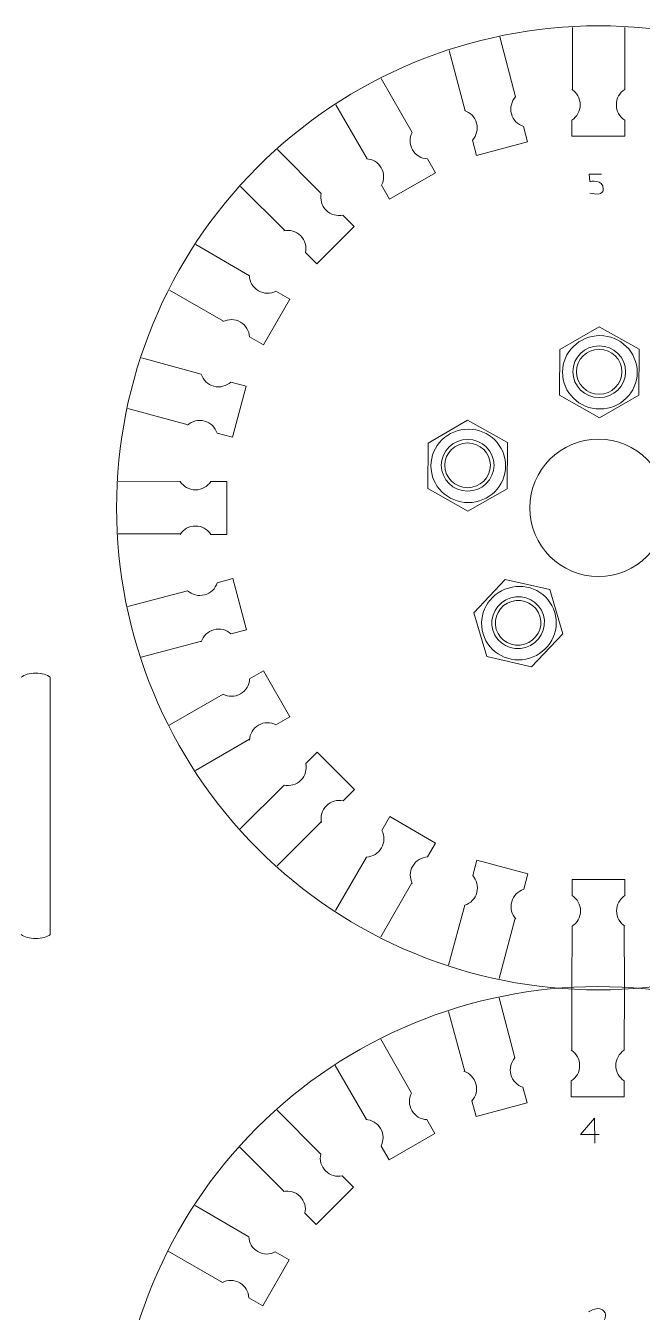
# Model space of a CAD drawing. Header units: centimetres. Extents: x -25 to 25, y -32.5 to 32.5.
# Drawn here: x -2.71 to 0.95, y 3.25 to 10.88 of the extents above; entities that cross this region are included whole.
import ezdxf

# ---------------------------------------------------------------- set-up
doc = ezdxf.new("R2010")
doc.units = ezdxf.units.CM
doc.header["$MEASUREMENT"] = 0
doc.layers.add('Capa 1', color=7, linetype='Continuous')

msp = doc.modelspace()

# ---------------------------------------------------------------- linework, layer by layer
at = {"layer": 'Capa 1', "color": 240, "lineweight": 9}
for centre, major_axis, ratio in [((0.70072, 8.82373), (0.22192, 0), 0.9808039), ((0.69703, 8.82734), (0.15651, 0), 0.9808319), ((0.69651, 8.82683), (0.13526, 0), 0.9808517), ((-0.08047, 8.26866), (0.22192, 0), 0.9808039), ((-0.08416, 8.27227), (0.15651, 0), 0.9808319), ((-0.08468, 8.27176), (0.13526, 0), 0.9808517)]:
    msp.add_ellipse(centre, major_axis=major_axis, ratio=ratio, dxfattribs=at)
at = {"layer": 'Capa 1', "color": 250, "lineweight": 9}
for points, knots in [([(0.69218, 10.88024), (1.45044, 10.88072), (2.17782, 10.57997), (2.71433, 10.04413), (2.71433, 10.04413), (3.25084, 9.50831), (3.55251, 8.77767), (3.55299, 8.01943), (3.55299, 8.01943), (3.55348, 7.26117), (3.25272, 6.53379), (2.7169, 5.99728), (2.7169, 5.99728), (2.18106, 5.46077), (1.45044, 5.1591), (0.69218, 5.1586), (0.69218, 5.1586), (-0.06608, 5.15812), (-0.79346, 5.45889), (-1.32997, 5.99471), (-1.32997, 5.99471), (-1.86648, 6.53053), (-2.16815, 7.26117), (-2.16863, 8.01943), (-2.16863, 8.01943), (-2.16911, 8.77767), (-1.86836, 9.50507), (-1.33252, 10.04158), (-1.33252, 10.04158), (-0.7967, 10.57809), (-0.06608, 10.87976), (0.69218, 10.88024)], [0, 0, 0, 0, 0.1111111, 0.1111111, 0.1111111, 0.1111111, 0.2222222, 0.2222222, 0.2222222, 0.2222222, 0.3333333, 0.3333333, 0.3333333, 0.3333333, 0.4444444, 0.4444444, 0.4444444, 0.4444444, 0.5555556, 0.5555556, 0.5555556, 0.5555556, 0.6666667, 0.6666667, 0.6666667, 0.6666667, 0.7777778, 0.7777778, 0.7777778, 0.7777778, 1, 1, 1, 1]), ([(0.5347, 10.50249), (0.56456, 10.48332), (0.58434, 10.44983), (0.58434, 10.41172), (0.58434, 10.41172), (0.58434, 10.37361), (0.56456, 10.34011), (0.5347, 10.32095)], [0, 0, 0, 0, 0.3333333, 0.3333333, 0.3333333, 0.3333333, 1, 1, 1, 1]), ([(0.84818, 10.50249), (0.81833, 10.48332), (0.79854, 10.44983), (0.79854, 10.41172), (0.79854, 10.41172), (0.79854, 10.37361), (0.81833, 10.34011), (0.84818, 10.32095)], [0, 0, 0, 0, 0.3333333, 0.3333333, 0.3333333, 0.3333333, 1, 1, 1, 1]), ([(0.2002, 10.45826), (0.17632, 10.43201), (0.16588, 10.39455), (0.17574, 10.35773), (0.17574, 10.35773), (0.18561, 10.32092), (0.21339, 10.29369), (0.24719, 10.2829)], [0, 0, 0, 0, 0.3333333, 0.3333333, 0.3333333, 0.3333333, 1, 1, 1, 1]), ([(-0.1026, 10.37713), (-0.0688, 10.36633), (-0.04102, 10.33911), (-0.03116, 10.30229), (-0.03116, 10.30229), (-0.02129, 10.26548), (-0.03174, 10.22801), (-0.05561, 10.20177)], [0, 0, 0, 0, 0.3333333, 0.3333333, 0.3333333, 0.3333333, 1, 1, 1, 1]), ([(0.84818, 10.32093), (0.84818, 10.32093), (0.8483, 10.22564), (0.8483, 10.22564), (0.8483, 10.22564), (0.8483, 10.22564), (0.5347, 10.22564), (0.5347, 10.22564), (0.5347, 10.22564), (0.5347, 10.22564), (0.5347, 10.32095), (0.5347, 10.32095)], [0, 0, 0, 0, 0.25, 0.25, 0.25, 0.25, 0.5, 0.5, 0.5, 0.5, 1, 1, 1, 1]), ([(-0.41425, 10.24783), (-0.43052, 10.21629), (-0.43092, 10.1774), (-0.41186, 10.14439), (-0.41186, 10.14439), (-0.3928, 10.11139), (-0.35892, 10.09227), (-0.32348, 10.09061)], [0, 0, 0, 0, 0.3333333, 0.3333333, 0.3333333, 0.3333333, 1, 1, 1, 1]), ([(0.24719, 10.28288), (0.24719, 10.28288), (0.27197, 10.19087), (0.27197, 10.19087), (0.27197, 10.19087), (0.27197, 10.19087), (-0.03095, 10.1097), (-0.03095, 10.1097), (-0.03095, 10.1097), (-0.03095, 10.1097), (-0.05561, 10.20177), (-0.05561, 10.20177)], [0, 0, 0, 0, 0.25, 0.25, 0.25, 0.25, 0.5, 0.5, 0.5, 0.5, 1, 1, 1, 1]), ([(-0.68574, 10.09108), (-0.6503, 10.08941), (-0.61642, 10.0703), (-0.59736, 10.03729), (-0.59736, 10.03729), (-0.5783, 10.00429), (-0.57869, 9.96539), (-0.59497, 9.93386)], [0, 0, 0, 0, 0.3333333, 0.3333333, 0.3333333, 0.3333333, 1, 1, 1, 1]), ([(-0.32347, 10.09059), (-0.32347, 10.09059), (-0.27573, 10.00812), (-0.27573, 10.00812), (-0.27573, 10.00812), (-0.27573, 10.00812), (-0.54731, 9.85132), (-0.54731, 9.85132), (-0.54731, 9.85132), (-0.54731, 9.85132), (-0.59497, 9.93386), (-0.59497, 9.93386)], [0, 0, 0, 0, 0.25, 0.25, 0.25, 0.25, 0.5, 0.5, 0.5, 0.5, 1, 1, 1, 1]), ([(-0.95331, 9.88553), (-0.96086, 9.85086), (-0.95117, 9.81319), (-0.92422, 9.78624), (-0.92422, 9.78624), (-0.89728, 9.75929), (-0.8596, 9.7496), (-0.82494, 9.75716)], [0, 0, 0, 0, 0.3333333, 0.3333333, 0.3333333, 0.3333333, 1, 1, 1, 1]), ([(-0.82492, 9.75715), (-0.82492, 9.75715), (-0.75746, 9.68985), (-0.75746, 9.68985), (-0.75746, 9.68985), (-0.75746, 9.68985), (-0.97921, 9.4681), (-0.97921, 9.4681), (-0.97921, 9.4681), (-0.97921, 9.4681), (-1.0466, 9.53549), (-1.0466, 9.53549)], [0, 0, 0, 0, 0.25, 0.25, 0.25, 0.25, 0.5, 0.5, 0.5, 0.5, 1, 1, 1, 1]), ([(-1.17497, 9.66386), (-1.1403, 9.67142), (-1.10263, 9.66173), (-1.07568, 9.63478), (-1.07568, 9.63478), (-1.04874, 9.60783), (-1.03904, 9.57016), (-1.0466, 9.53549)], [0, 0, 0, 0, 0.3333333, 0.3333333, 0.3333333, 0.3333333, 1, 1, 1, 1]), ([(-1.38022, 9.39606), (-1.37855, 9.36062), (-1.35944, 9.32674), (-1.32643, 9.30768), (-1.32643, 9.30768), (-1.29343, 9.28863), (-1.25452, 9.28901), (-1.223, 9.30529)], [0, 0, 0, 0, 0.3333333, 0.3333333, 0.3333333, 0.3333333, 1, 1, 1, 1]), ([(-1.22298, 9.30528), (-1.22298, 9.30528), (-1.1404, 9.25773), (-1.1404, 9.25773), (-1.1404, 9.25773), (-1.1404, 9.25773), (-1.2972, 8.98615), (-1.2972, 8.98615), (-1.2972, 8.98615), (-1.2972, 8.98615), (-1.37974, 9.0338), (-1.37974, 9.0338)], [0, 0, 0, 0, 0.25, 0.25, 0.25, 0.25, 0.5, 0.5, 0.5, 0.5, 1, 1, 1, 1]), ([(-1.53696, 9.12458), (-1.50543, 9.14085), (-1.46654, 9.14124), (-1.43353, 9.12218), (-1.43353, 9.12218), (-1.40053, 9.10313), (-1.38141, 9.06924), (-1.37974, 9.0338)], [0, 0, 0, 0, 0.3333333, 0.3333333, 0.3333333, 0.3333333, 1, 1, 1, 1]), ([(-1.66591, 8.81278), (-1.65511, 8.77898), (-1.62789, 8.7512), (-1.59107, 8.74133), (-1.59107, 8.74133), (-1.55426, 8.73147), (-1.51679, 8.74191), (-1.49055, 8.76579)], [0, 0, 0, 0, 0.3333333, 0.3333333, 0.3333333, 0.3333333, 1, 1, 1, 1]), ([(-1.49053, 8.76578), (-1.49053, 8.76578), (-1.39846, 8.74123), (-1.39846, 8.74123), (-1.39846, 8.74123), (-1.39846, 8.74123), (-1.47962, 8.43832), (-1.47962, 8.43832), (-1.47962, 8.43832), (-1.47962, 8.43832), (-1.57169, 8.46299), (-1.57169, 8.46299)], [0, 0, 0, 0, 0.25, 0.25, 0.25, 0.25, 0.5, 0.5, 0.5, 0.5, 1, 1, 1, 1]), ([(-1.74704, 8.50997), (-1.72079, 8.53385), (-1.68333, 8.5443), (-1.64651, 8.53443), (-1.64651, 8.53443), (-1.6097, 8.52457), (-1.58247, 8.49679), (-1.57169, 8.46299)], [0, 0, 0, 0, 0.3333333, 0.3333333, 0.3333333, 0.3333333, 1, 1, 1, 1]), ([(0.28443, 8.01941), (0.28443, 7.79422), (0.46698, 7.61167), (0.69217, 7.61167), (0.69217, 7.61167), (0.91736, 7.61166), (1.09992, 7.79422), (1.09992, 8.01941), (1.09992, 8.01941), (1.09993, 8.24461), (0.91736, 8.42716), (0.69218, 8.42716), (0.69218, 8.42716), (0.46698, 8.42717), (0.28443, 8.24461), (0.28443, 8.01941)], [0, 0, 0, 0, 0.2, 0.2, 0.2, 0.2, 0.4, 0.4, 0.4, 0.4, 0.6, 0.6, 0.6, 0.6, 1, 1, 1, 1]), ([(-1.79089, 8.17543), (-1.77172, 8.14557), (-1.73823, 8.12578), (-1.70011, 8.12578), (-1.70011, 8.12578), (-1.66201, 8.12578), (-1.62851, 8.14557), (-1.60935, 8.17543)], [0, 0, 0, 0, 0.3333333, 0.3333333, 0.3333333, 0.3333333, 1, 1, 1, 1]), ([(-1.60933, 8.17543), (-1.60933, 8.17543), (-1.51404, 8.17554), (-1.51404, 8.17554), (-1.51404, 8.17554), (-1.51404, 8.17554), (-1.51404, 7.86194), (-1.51404, 7.86194), (-1.51404, 7.86194), (-1.51404, 7.86194), (-1.60935, 7.86194), (-1.60935, 7.86194)], [0, 0, 0, 0, 0.25, 0.25, 0.25, 0.25, 0.5, 0.5, 0.5, 0.5, 1, 1, 1, 1]), ([(-1.79089, 7.86194), (-1.77172, 7.8918), (-1.73823, 7.91159), (-1.70011, 7.91159), (-1.70011, 7.91159), (-1.66201, 7.91159), (-1.62851, 7.8918), (-1.60935, 7.86194)], [0, 0, 0, 0, 0.3333333, 0.3333333, 0.3333333, 0.3333333, 1, 1, 1, 1]), ([(-1.74666, 7.52744), (-1.72041, 7.50357), (-1.68295, 7.49312), (-1.64613, 7.50299), (-1.64613, 7.50299), (-1.60932, 7.51285), (-1.58208, 7.54063), (-1.5713, 7.57443)], [0, 0, 0, 0, 0.3333333, 0.3333333, 0.3333333, 0.3333333, 1, 1, 1, 1]), ([(-1.57128, 7.57444), (-1.57128, 7.57444), (-1.47927, 7.59921), (-1.47927, 7.59921), (-1.47927, 7.59921), (-1.47927, 7.59921), (-1.3981, 7.2963), (-1.3981, 7.2963), (-1.3981, 7.2963), (-1.3981, 7.2963), (-1.49017, 7.27163), (-1.49017, 7.27163)], [0, 0, 0, 0, 0.25, 0.25, 0.25, 0.25, 0.5, 0.5, 0.5, 0.5, 1, 1, 1, 1]), ([(-1.66552, 7.22464), (-1.65473, 7.25844), (-1.62751, 7.28622), (-1.59069, 7.29609), (-1.59069, 7.29609), (-1.55388, 7.30595), (-1.5164, 7.29551), (-1.49017, 7.27163)], [0, 0, 0, 0, 0.3333333, 0.3333333, 0.3333333, 0.3333333, 1, 1, 1, 1]), ([(-2.56211, 7.01418), (-2.58042, 7.02845), (-2.61243, 7.0379), (-2.64885, 7.0379), (-2.64885, 7.0379), (-2.68527, 7.0379), (-2.71729, 7.02845), (-2.7356, 7.01418)], [0, 0, 0, 0, 0.3333333, 0.3333333, 0.3333333, 0.3333333, 1, 1, 1, 1]), ([(-1.37899, 7.00377), (-1.37899, 7.00377), (-1.29652, 7.05152), (-1.29652, 7.05152), (-1.29652, 7.05152), (-1.29652, 7.05152), (-1.13972, 6.77993), (-1.13972, 6.77993), (-1.13972, 6.77993), (-1.13972, 6.77993), (-1.22226, 6.73228), (-1.22226, 6.73228)], [0, 0, 0, 0, 0.25, 0.25, 0.25, 0.25, 0.5, 0.5, 0.5, 0.5, 1, 1, 1, 1]), ([(-1.53622, 6.91299), (-1.50469, 6.89672), (-1.4658, 6.89633), (-1.43279, 6.91539), (-1.43279, 6.91539), (-1.39979, 6.93444), (-1.38067, 6.96832), (-1.379, 7.00376)], [0, 0, 0, 0, 0.3333333, 0.3333333, 0.3333333, 0.3333333, 1, 1, 1, 1]), ([(-1.37948, 6.64151), (-1.37781, 6.67695), (-1.3587, 6.71083), (-1.32569, 6.72989), (-1.32569, 6.72989), (-1.29269, 6.74894), (-1.25379, 6.74855), (-1.22226, 6.73228)], [0, 0, 0, 0, 0.3333333, 0.3333333, 0.3333333, 0.3333333, 1, 1, 1, 1]), ([(-1.04554, 6.50232), (-1.04554, 6.50232), (-0.97824, 6.56978), (-0.97824, 6.56978), (-0.97824, 6.56978), (-0.97824, 6.56978), (-0.7565, 6.34804), (-0.7565, 6.34804), (-0.7565, 6.34804), (-0.7565, 6.34804), (-0.82389, 6.28064), (-0.82389, 6.28064)], [0, 0, 0, 0, 0.25, 0.25, 0.25, 0.25, 0.5, 0.5, 0.5, 0.5, 1, 1, 1, 1]), ([(-1.17393, 6.37394), (-1.13926, 6.36638), (-1.10159, 6.37607), (-1.07464, 6.40302), (-1.07464, 6.40302), (-1.04769, 6.42997), (-1.038, 6.46765), (-1.04556, 6.50231)], [0, 0, 0, 0, 0.3333333, 0.3333333, 0.3333333, 0.3333333, 1, 1, 1, 1]), ([(-0.95226, 6.15227), (-0.95982, 6.18694), (-0.95013, 6.22461), (-0.92318, 6.25156), (-0.92318, 6.25156), (-0.89623, 6.27851), (-0.85855, 6.2882), (-0.82389, 6.28064)], [0, 0, 0, 0, 0.3333333, 0.3333333, 0.3333333, 0.3333333, 1, 1, 1, 1]), ([(-0.59368, 6.10426), (-0.59368, 6.10426), (-0.54613, 6.18684), (-0.54613, 6.18684), (-0.54613, 6.18684), (-0.54613, 6.18684), (-0.27455, 6.03004), (-0.27455, 6.03004), (-0.27455, 6.03004), (-0.27455, 6.03004), (-0.3222, 5.9475), (-0.3222, 5.9475)], [0, 0, 0, 0, 0.25, 0.25, 0.25, 0.25, 0.5, 0.5, 0.5, 0.5, 1, 1, 1, 1]), ([(-0.68446, 5.94702), (-0.64902, 5.9487), (-0.61514, 5.96781), (-0.59608, 6.00082), (-0.59608, 6.00082), (-0.57703, 6.03382), (-0.57741, 6.07272), (-0.59369, 6.10424)], [0, 0, 0, 0, 0.3333333, 0.3333333, 0.3333333, 0.3333333, 1, 1, 1, 1]), ([(-0.41297, 5.79028), (-0.42924, 5.82181), (-0.42964, 5.86071), (-0.41058, 5.89372), (-0.41058, 5.89372), (-0.39152, 5.92672), (-0.35764, 5.94583), (-0.3222, 5.9475)], [0, 0, 0, 0, 0.3333333, 0.3333333, 0.3333333, 0.3333333, 1, 1, 1, 1]), ([(-0.05418, 5.83671), (-0.05418, 5.83671), (-0.02963, 5.92879), (-0.02963, 5.92879), (-0.02963, 5.92879), (-0.02963, 5.92879), (0.27328, 5.84762), (0.27328, 5.84762), (0.27328, 5.84762), (0.27328, 5.84762), (0.24861, 5.75556), (0.24861, 5.75556)], [0, 0, 0, 0, 0.25, 0.25, 0.25, 0.25, 0.5, 0.5, 0.5, 0.5, 1, 1, 1, 1]), ([(-0.10117, 5.66134), (-0.06737, 5.67213), (-0.03959, 5.69935), (-0.02973, 5.73617), (-0.02973, 5.73617), (-0.01987, 5.77298), (-0.03031, 5.81046), (-0.05419, 5.83669)], [0, 0, 0, 0, 0.3333333, 0.3333333, 0.3333333, 0.3333333, 1, 1, 1, 1]), ([(0.53618, 5.71792), (0.53618, 5.71792), (0.53606, 5.81321), (0.53606, 5.81321), (0.53606, 5.81321), (0.53606, 5.81321), (0.84966, 5.81321), (0.84966, 5.81321), (0.84966, 5.81321), (0.84966, 5.81321), (0.84966, 5.7179), (0.84966, 5.7179)], [0, 0, 0, 0, 0.25, 0.25, 0.25, 0.25, 0.5, 0.5, 0.5, 0.5, 1, 1, 1, 1]), ([(0.20163, 5.5802), (0.17775, 5.60645), (0.16731, 5.64392), (0.17717, 5.68073), (0.17717, 5.68073), (0.18703, 5.71754), (0.21482, 5.74478), (0.24861, 5.75556)], [0, 0, 0, 0, 0.3333333, 0.3333333, 0.3333333, 0.3333333, 1, 1, 1, 1]), ([(0.53618, 5.53635), (0.56603, 5.55553), (0.58582, 5.58901), (0.58582, 5.62713), (0.58582, 5.62713), (0.58582, 5.66524), (0.56603, 5.69873), (0.53618, 5.7179)], [0, 0, 0, 0, 0.3333333, 0.3333333, 0.3333333, 0.3333333, 1, 1, 1, 1]), ([(0.84966, 5.53635), (0.8198, 5.55553), (0.80002, 5.58901), (0.80002, 5.62713), (0.80002, 5.62713), (0.80002, 5.66524), (0.8198, 5.69873), (0.84966, 5.7179)], [0, 0, 0, 0, 0.3333333, 0.3333333, 0.3333333, 0.3333333, 1, 1, 1, 1]), ([(-2.56211, 5.48658), (-2.58042, 5.47231), (-2.61243, 5.46286), (-2.64885, 5.46286), (-2.64885, 5.46286), (-2.68527, 5.46286), (-2.71729, 5.47231), (-2.7356, 5.48658)], [0, 0, 0, 0, 0.3333333, 0.3333333, 0.3333333, 0.3333333, 1, 1, 1, 1]), ([(0.68862, 5.17801), (1.44688, 5.17849), (2.17426, 4.87774), (2.71077, 4.34191), (2.71077, 4.34191), (3.24728, 3.80608), (3.54895, 3.07545), (3.54943, 2.3172), (3.54943, 2.3172), (3.54992, 1.55894), (3.24916, 0.83156), (2.71334, 0.29505), (2.71334, 0.29505), (2.1775, -0.24146), (1.44688, -0.54313), (0.68862, -0.54362), (0.68862, -0.54362), (-0.06964, -0.5441), (-0.79702, -0.24334), (-1.33353, 0.29248), (-1.33353, 0.29248), (-1.87004, 0.82831), (-2.17171, 1.55894), (-2.17219, 2.3172), (-2.17219, 2.3172), (-2.17267, 3.07545), (-1.87192, 3.80285), (-1.33608, 4.33935), (-1.33608, 4.33935), (-0.80026, 4.87586), (-0.06964, 5.17753), (0.68862, 5.17801)], [0, 0, 0, 0, 0.1111111, 0.1111111, 0.1111111, 0.1111111, 0.2222222, 0.2222222, 0.2222222, 0.2222222, 0.3333333, 0.3333333, 0.3333333, 0.3333333, 0.4444444, 0.4444444, 0.4444444, 0.4444444, 0.5555556, 0.5555556, 0.5555556, 0.5555556, 0.6666667, 0.6666667, 0.6666667, 0.6666667, 0.7777778, 0.7777778, 0.7777778, 0.7777778, 1, 1, 1, 1]), ([(0.19664, 4.75604), (0.17277, 4.72979), (0.16232, 4.69232), (0.17219, 4.6555), (0.17219, 4.6555), (0.18205, 4.6187), (0.20983, 4.59146), (0.24363, 4.58068)], [0, 0, 0, 0, 0.3333333, 0.3333333, 0.3333333, 0.3333333, 1, 1, 1, 1]), ([(0.53114, 4.80027), (0.561, 4.78109), (0.58078, 4.74761), (0.58078, 4.70949), (0.58078, 4.70949), (0.58078, 4.67138), (0.561, 4.63789), (0.53114, 4.61872)], [0, 0, 0, 0, 0.3333333, 0.3333333, 0.3333333, 0.3333333, 1, 1, 1, 1]), ([(0.84462, 4.80027), (0.81477, 4.78109), (0.79498, 4.74761), (0.79498, 4.70949), (0.79498, 4.70949), (0.79498, 4.67138), (0.81477, 4.63789), (0.84462, 4.61872)], [0, 0, 0, 0, 0.3333333, 0.3333333, 0.3333333, 0.3333333, 1, 1, 1, 1]), ([(-0.10616, 4.6749), (-0.07236, 4.66411), (-0.04458, 4.63688), (-0.03471, 4.60007), (-0.03471, 4.60007), (-0.02485, 4.56326), (-0.03529, 4.52578), (-0.05917, 4.49954)], [0, 0, 0, 0, 0.3333333, 0.3333333, 0.3333333, 0.3333333, 1, 1, 1, 1]), ([(0.84462, 4.6187), (0.84462, 4.6187), (0.84474, 4.52341), (0.84474, 4.52341), (0.84474, 4.52341), (0.84474, 4.52341), (0.53114, 4.52341), (0.53114, 4.52341), (0.53114, 4.52341), (0.53114, 4.52341), (0.53114, 4.61872), (0.53114, 4.61872)], [0, 0, 0, 0, 0.25, 0.25, 0.25, 0.25, 0.5, 0.5, 0.5, 0.5, 1, 1, 1, 1]), ([(-0.41781, 4.5456), (-0.43408, 4.51407), (-0.43447, 4.47517), (-0.41542, 4.44216), (-0.41542, 4.44216), (-0.39636, 4.40916), (-0.36248, 4.39005), (-0.32704, 4.38838)], [0, 0, 0, 0, 0.3333333, 0.3333333, 0.3333333, 0.3333333, 1, 1, 1, 1]), ([(0.24363, 4.58066), (0.24363, 4.58066), (0.26841, 4.48864), (0.26841, 4.48864), (0.26841, 4.48864), (0.26841, 4.48864), (-0.0345, 4.40748), (-0.0345, 4.40748), (-0.0345, 4.40748), (-0.0345, 4.40748), (-0.05917, 4.49954), (-0.05917, 4.49954)], [0, 0, 0, 0, 0.25, 0.25, 0.25, 0.25, 0.5, 0.5, 0.5, 0.5, 1, 1, 1, 1]), ([(-0.6893, 4.38886), (-0.65385, 4.38718), (-0.61997, 4.36808), (-0.60092, 4.33507), (-0.60092, 4.33507), (-0.58186, 4.30206), (-0.58225, 4.26316), (-0.59852, 4.23164)], [0, 0, 0, 0, 0.3333333, 0.3333333, 0.3333333, 0.3333333, 1, 1, 1, 1]), ([(-0.32703, 4.38836), (-0.32703, 4.38836), (-0.27928, 4.30589), (-0.27928, 4.30589), (-0.27928, 4.30589), (-0.27928, 4.30589), (-0.55087, 4.1491), (-0.55087, 4.1491), (-0.55087, 4.1491), (-0.55087, 4.1491), (-0.59852, 4.23164), (-0.59852, 4.23164)], [0, 0, 0, 0, 0.25, 0.25, 0.25, 0.25, 0.5, 0.5, 0.5, 0.5, 1, 1, 1, 1]), ([(-0.95686, 4.1833), (-0.96442, 4.14864), (-0.95473, 4.11096), (-0.92778, 4.08401), (-0.92778, 4.08401), (-0.90083, 4.05707), (-0.86316, 4.04737), (-0.82849, 4.05493)], [0, 0, 0, 0, 0.3333333, 0.3333333, 0.3333333, 0.3333333, 1, 1, 1, 1]), ([(-0.82848, 4.05492), (-0.82848, 4.05492), (-0.76102, 3.98762), (-0.76102, 3.98762), (-0.76102, 3.98762), (-0.76102, 3.98762), (-0.98276, 3.76587), (-0.98276, 3.76587), (-0.98276, 3.76587), (-0.98276, 3.76587), (-1.05016, 3.83327), (-1.05016, 3.83327)], [0, 0, 0, 0, 0.25, 0.25, 0.25, 0.25, 0.5, 0.5, 0.5, 0.5, 1, 1, 1, 1]), ([(-1.17853, 3.96164), (-1.14386, 3.96919), (-1.10619, 3.9595), (-1.07924, 3.93255), (-1.07924, 3.93255), (-1.05229, 3.90561), (-1.0426, 3.86793), (-1.05016, 3.83327)], [0, 0, 0, 0, 0.3333333, 0.3333333, 0.3333333, 0.3333333, 1, 1, 1, 1]), ([(-1.38378, 3.69384), (-1.3821, 3.65839), (-1.363, 3.62451), (-1.32999, 3.60545), (-1.32999, 3.60545), (-1.29699, 3.5864), (-1.25808, 3.58679), (-1.22656, 3.60306)], [0, 0, 0, 0, 0.3333333, 0.3333333, 0.3333333, 0.3333333, 1, 1, 1, 1]), ([(-1.22654, 3.60305), (-1.22654, 3.60305), (-1.14396, 3.55551), (-1.14396, 3.55551), (-1.14396, 3.55551), (-1.14396, 3.55551), (-1.30076, 3.28392), (-1.30076, 3.28392), (-1.30076, 3.28392), (-1.30076, 3.28392), (-1.3833, 3.33158), (-1.3833, 3.33158)], [0, 0, 0, 0, 0.25, 0.25, 0.25, 0.25, 0.5, 0.5, 0.5, 0.5, 1, 1, 1, 1]), ([(-1.54052, 3.42235), (-1.50899, 3.43862), (-1.47009, 3.43901), (-1.43708, 3.41995), (-1.43708, 3.41995), (-1.40408, 3.4009), (-1.38497, 3.36702), (-1.3833, 3.33158)], [0, 0, 0, 0, 0.3333333, 0.3333333, 0.3333333, 0.3333333, 1, 1, 1, 1])]:
    msp.add_open_spline(points, degree=3, knots=knots, dxfattribs=at)
for points in [[(0.53845, 10.49998), (0.53845, 10.49998), (0.53825, 10.87042), (0.53825, 10.87042)], [(0.84967, 10.87066), (0.84967, 10.87066), (0.84818, 10.50249), (0.84818, 10.50249)], [(0.10635, 10.81426), (0.10635, 10.81426), (0.2002, 10.45826), (0.2002, 10.45826)], [(-0.09832, 10.37567), (-0.09832, 10.37567), (-0.1944, 10.73343), (-0.1944, 10.73343)], [(-0.59705, 10.56741), (-0.59705, 10.56741), (-0.41425, 10.24783), (-0.41425, 10.24783)], [(-0.68123, 10.09078), (-0.68123, 10.09078), (-0.86663, 10.41149), (-0.86663, 10.41149)], [(-1.21258, 10.14691), (-1.21258, 10.14691), (-0.95331, 9.88553), (-0.95331, 9.88553)], [(-1.17054, 9.66474), (-1.17054, 9.66474), (-1.43262, 9.92653), (-1.43262, 9.92653)], [(-1.69832, 9.58143), (-1.69832, 9.58143), (-1.38022, 9.39606), (-1.38022, 9.39606)], [(-1.53291, 9.12657), (-1.53291, 9.12657), (-1.85382, 9.31161), (-1.85382, 9.31161)], [(-2.02114, 8.9095), (-2.02114, 8.9095), (-1.66591, 8.81278), (-1.66591, 8.81278)], [(-1.74364, 8.51295), (-1.74364, 8.51295), (-2.10151, 8.60863), (-2.10151, 8.60863)], [(-2.15905, 8.17691), (-2.15905, 8.17691), (-1.79089, 8.17543), (-1.79089, 8.17543)], [(-1.78837, 7.8657), (-1.78837, 7.8657), (-2.15881, 7.86549), (-2.15881, 7.86549)], [(-2.10266, 7.43359), (-2.10266, 7.43359), (-1.74666, 7.52744), (-1.74666, 7.52744)], [(-1.66406, 7.22892), (-1.66406, 7.22892), (-2.02183, 7.13284), (-2.02183, 7.13284)], [(-2.56212, 7.01418), (-2.56212, 7.01418), (-2.56212, 5.48659), (-2.56212, 5.48659)], [(-1.85581, 6.7302), (-1.85581, 6.7302), (-1.53622, 6.91299), (-1.53622, 6.91299)], [(-1.37918, 6.64602), (-1.37918, 6.64602), (-1.69989, 6.46062), (-1.69989, 6.46062)], [(-1.43531, 6.11466), (-1.43531, 6.11466), (-1.17393, 6.37394), (-1.17393, 6.37394)], [(-0.95314, 6.15671), (-0.95314, 6.15671), (-1.21493, 5.89462), (-1.21493, 5.89462)], [(-0.86983, 5.62893), (-0.86983, 5.62893), (-0.68446, 5.94702), (-0.68446, 5.94702)], [(-0.41497, 5.79434), (-0.41497, 5.79434), (-0.60001, 5.47342), (-0.60001, 5.47342)], [(-0.1979, 5.30611), (-0.1979, 5.30611), (-0.10117, 5.66134), (-0.10117, 5.66134)], [(0.19865, 5.58361), (0.19865, 5.58361), (0.10298, 5.22573), (0.10298, 5.22573)], [(0.53469, 5.16819), (0.53469, 5.16819), (0.53618, 5.53635), (0.53618, 5.53635)], [(0.8459, 5.53887), (0.8459, 5.53887), (0.84611, 5.16843), (0.84611, 5.16843)], [(0.5349, 4.79775), (0.5349, 4.79775), (0.53469, 5.16819), (0.53469, 5.16819)], [(0.84611, 5.16843), (0.84611, 5.16843), (0.84462, 4.80027), (0.84462, 4.80027)], [(0.10279, 5.11204), (0.10279, 5.11204), (0.19664, 4.75604), (0.19664, 4.75604)], [(-0.10188, 4.67344), (-0.10188, 4.67344), (-0.19796, 5.0312), (-0.19796, 5.0312)], [(-0.6006, 4.86518), (-0.6006, 4.86518), (-0.41781, 4.5456), (-0.41781, 4.5456)], [(-0.68479, 4.38856), (-0.68479, 4.38856), (-0.87019, 4.70926), (-0.87019, 4.70926)], [(-1.21614, 4.44469), (-1.21614, 4.44469), (-0.95686, 4.1833), (-0.95686, 4.1833)], [(-1.17409, 3.96251), (-1.17409, 3.96251), (-1.43618, 4.22431), (-1.43618, 4.22431)], [(-1.70187, 3.8792), (-1.70187, 3.8792), (-1.38378, 3.69384), (-1.38378, 3.69384)], [(-1.54052, 3.42235), (-1.54052, 3.42235), (-1.86144, 3.60739), (-1.86144, 3.60739)]]:
    msp.add_open_spline(points, degree=3, dxfattribs=at)
at = {"layer": 'Capa 1', "color": 240, "lineweight": 9}
for points, knots in [([(0.71081, 10.00017), (0.71081, 10.00017), (0.63795, 10.0006), (0.63795, 10.0006), (0.63795, 10.0006), (0.63795, 10.0006), (0.64057, 9.95569), (0.64057, 9.95569)], [0, 0, 0, 0, 0.3333333, 0.3333333, 0.3333333, 0.3333333, 1, 1, 1, 1]), ([(0.64057, 9.95569), (0.64057, 9.95569), (0.72428, 9.97486), (0.71936, 9.91016), (0.71936, 9.91016), (0.71936, 9.91016), (0.72821, 9.8658), (0.64057, 9.88747)], [0, 0, 0, 0, 0.3333333, 0.3333333, 0.3333333, 0.3333333, 1, 1, 1, 1]), ([(0.46279, 8.95847), (0.46279, 8.95847), (0.69704, 9.09425), (0.69704, 9.09425), (0.69704, 9.09425), (0.69704, 9.09425), (0.93439, 8.96158), (0.93439, 8.96158), (0.93439, 8.96158), (0.93439, 8.96158), (0.93232, 8.68794), (0.93232, 8.68794), (0.93232, 8.68794), (0.93232, 8.68794), (0.69807, 8.55423), (0.69807, 8.55423), (0.69807, 8.55423), (0.69807, 8.55423), (0.46071, 8.68898), (0.46071, 8.68898), (0.46071, 8.68898), (0.46071, 8.68898), (0.46279, 8.95847), (0.46279, 8.95847)], [0, 0, 0, 0, 0.1428571, 0.1428571, 0.1428571, 0.1428571, 0.2857143, 0.2857143, 0.2857143, 0.2857143, 0.4285714, 0.4285714, 0.4285714, 0.4285714, 0.5714286, 0.5714286, 0.5714286, 0.5714286, 0.7142857, 0.7142857, 0.7142857, 0.7142857, 1, 1, 1, 1]), ([(-0.31841, 8.4034), (-0.31841, 8.4034), (-0.08416, 8.53918), (-0.08416, 8.53918), (-0.08416, 8.53918), (-0.08416, 8.53918), (0.1532, 8.4065), (0.1532, 8.4065), (0.1532, 8.4065), (0.1532, 8.4065), (0.15113, 8.13287), (0.15113, 8.13287), (0.15113, 8.13287), (0.15113, 8.13287), (-0.08312, 7.99916), (-0.08312, 7.99916), (-0.08312, 7.99916), (-0.08312, 7.99916), (-0.32048, 8.1339), (-0.32048, 8.1339), (-0.32048, 8.1339), (-0.32048, 8.1339), (-0.31841, 8.4034), (-0.31841, 8.4034)], [0, 0, 0, 0, 0.1428571, 0.1428571, 0.1428571, 0.1428571, 0.2857143, 0.2857143, 0.2857143, 0.2857143, 0.4285714, 0.4285714, 0.4285714, 0.4285714, 0.5714286, 0.5714286, 0.5714286, 0.5714286, 0.7142857, 0.7142857, 0.7142857, 0.7142857, 1, 1, 1, 1]), ([(-0.04658, 7.39567), (-0.04658, 7.39567), (0.13855, 7.59324), (0.13855, 7.59324), (0.13855, 7.59324), (0.13855, 7.59324), (0.40409, 7.53466), (0.40409, 7.53466), (0.40409, 7.53466), (0.40409, 7.53466), (0.48103, 7.27206), (0.48103, 7.27206), (0.48103, 7.27206), (0.48103, 7.27206), (0.29529, 7.07647), (0.29529, 7.07647), (0.29529, 7.07647), (0.29529, 7.07647), (0.02916, 7.13703), (0.02916, 7.13703), (0.02916, 7.13703), (0.02916, 7.13703), (-0.04658, 7.39567), (-0.04658, 7.39567)], [0, 0, 0, 0, 0.1428571, 0.1428571, 0.1428571, 0.1428571, 0.2857143, 0.2857143, 0.2857143, 0.2857143, 0.4285714, 0.4285714, 0.4285714, 0.4285714, 0.5714286, 0.5714286, 0.5714286, 0.5714286, 0.7142857, 0.7142857, 0.7142857, 0.7142857, 1, 1, 1, 1]), ([(0.15733, 7.54369), (0.27468, 7.57904), (0.39792, 7.51439), (0.43259, 7.39928), (0.43259, 7.39928), (0.46726, 7.28418), (0.40023, 7.16221), (0.28288, 7.12686), (0.28288, 7.12686), (0.16553, 7.09151), (0.04229, 7.15617), (0.00762, 7.27127), (0.00762, 7.27127), (-0.02705, 7.38638), (0.03997, 7.50834), (0.15733, 7.54369)], [0, 0, 0, 0, 0.2, 0.2, 0.2, 0.2, 0.4, 0.4, 0.4, 0.4, 0.6, 0.6, 0.6, 0.6, 1, 1, 1, 1]), ([(0.17126, 7.48467), (0.25402, 7.5096), (0.34094, 7.464), (0.3654, 7.38281), (0.3654, 7.38281), (0.38985, 7.30163), (0.34258, 7.21561), (0.25981, 7.19068), (0.25981, 7.19068), (0.17704, 7.16575), (0.09013, 7.21135), (0.06567, 7.29253), (0.06567, 7.29253), (0.04122, 7.37371), (0.08849, 7.45973), (0.17126, 7.48467)], [0, 0, 0, 0, 0.2, 0.2, 0.2, 0.2, 0.4, 0.4, 0.4, 0.4, 0.6, 0.6, 0.6, 0.6, 1, 1, 1, 1]), ([(0.17692, 7.46407), (0.24845, 7.48562), (0.32357, 7.44621), (0.3447, 7.37605), (0.3447, 7.37605), (0.36583, 7.30589), (0.32498, 7.23155), (0.25345, 7.21), (0.25345, 7.21), (0.18192, 7.18846), (0.1068, 7.22787), (0.08567, 7.29803), (0.08567, 7.29803), (0.06454, 7.36819), (0.10539, 7.44253), (0.17692, 7.46407)], [0, 0, 0, 0, 0.2, 0.2, 0.2, 0.2, 0.4, 0.4, 0.4, 0.4, 0.6, 0.6, 0.6, 0.6, 1, 1, 1, 1]), ([(0.69653, 4.2996), (0.69653, 4.2996), (0.58528, 4.2996), (0.58528, 4.2996), (0.58528, 4.2996), (0.58528, 4.2996), (0.66896, 4.39806), (0.66896, 4.39806), (0.66896, 4.39806), (0.66896, 4.39806), (0.66992, 4.24838), (0.66992, 4.24838)], [0, 0, 0, 0, 0.25, 0.25, 0.25, 0.25, 0.5, 0.5, 0.5, 0.5, 1, 1, 1, 1]), ([(0.63505, 3.24815), (0.63505, 3.24815), (0.69937, 3.29061), (0.72762, 3.24815), (0.72762, 3.24815), (0.72762, 3.24815), (0.75979, 3.21601), (0.68906, 3.15427)], [0, 0, 0, 0, 0.3333333, 0.3333333, 0.3333333, 0.3333333, 1, 1, 1, 1])]:
    msp.add_open_spline(points, degree=3, knots=knots, dxfattribs=at)

doc.saveas('drawing.dxf')
